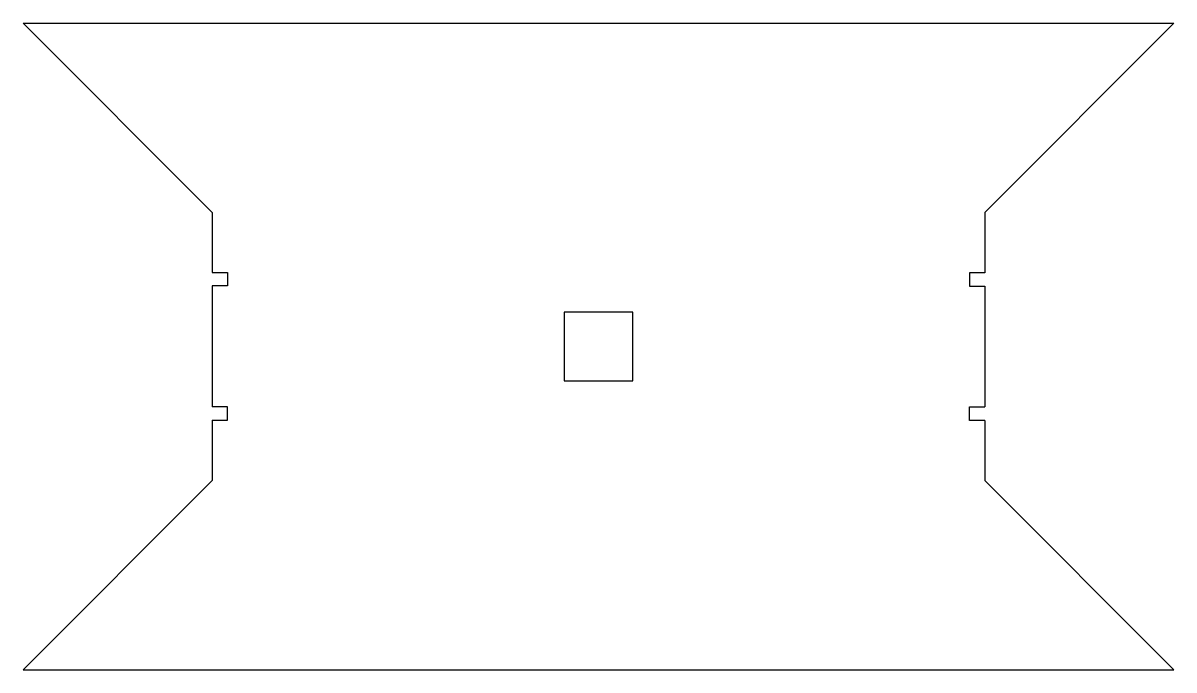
# Model space of a CAD drawing. Extents: x -116 to 187, y -103 to 67.
import ezdxf

# ---------------------------------------------------------------- set-up
doc = ezdxf.new("R2010")
doc.units = 0
doc.layers.get('0').update_dxf_attribs({"linetype": 'continuous'})

# ---------------------------------------------------------------- blocks, each defined once
blk = doc.blocks.new('BODY001')
at = {"color": 0}
for p, q in [((-115.6, 66.76), (187.19, 66.76)), ((-115.6, 66.76), (-65.81, 16.97)), ((187.19, 66.76), (137.39, 16.97)), ((-65.81, 16.97), (-65.81, 1.19)), ((137.39, 16.97), (137.39, 1.15)), ((-65.81, 1.19), (-61.81, 1.19)), ((-61.81, 1.19), (-61.81, -0.57)), ((133.39, 1.15), (133.39, -0.61)), ((137.39, 1.15), (133.39, 1.15)), ((-65.81, -2.33), (-65.81, -34.1)), ((-61.81, -2.33), (-65.81, -2.33)), ((-61.81, -0.57), (-61.81, -2.33)), ((133.39, -0.61), (133.39, -2.37)), ((133.39, -2.37), (137.39, -2.37)), ((137.39, -2.37), (137.39, -34.14)), ((44.79, -9.24), (26.79, -9.24)), ((26.79, -9.24), (26.79, -27.24)), ((44.79, -27.24), (44.79, -9.24)), ((26.79, -27.24), (44.79, -27.24)), ((-61.81, -34.1), (-65.81, -34.1)), ((-61.81, -35.86), (-61.81, -34.1)), ((-61.81, -37.62), (-61.81, -35.86)), ((133.39, -35.9), (133.39, -34.14)), ((133.39, -34.14), (137.39, -34.14)), ((133.39, -37.66), (133.39, -35.9)), ((-65.81, -37.62), (-65.81, -53.45)), ((-65.81, -37.62), (-61.81, -37.62)), ((137.39, -37.66), (133.39, -37.66)), ((137.39, -37.66), (137.39, -53.45)), ((-115.6, -103.25), (-65.81, -53.45)), ((137.39, -53.45), (187.19, -103.25)), ((-115.6, -103.25), (187.19, -103.25))]:
    blk.add_line(p, q, dxfattribs=at)

msp = doc.modelspace()

# ---------------------------------------------------------------- block references
at = {"color": 0}
msp.add_blockref('BODY001', (0, 0), dxfattribs=at)

doc.saveas('drawing.dxf')
